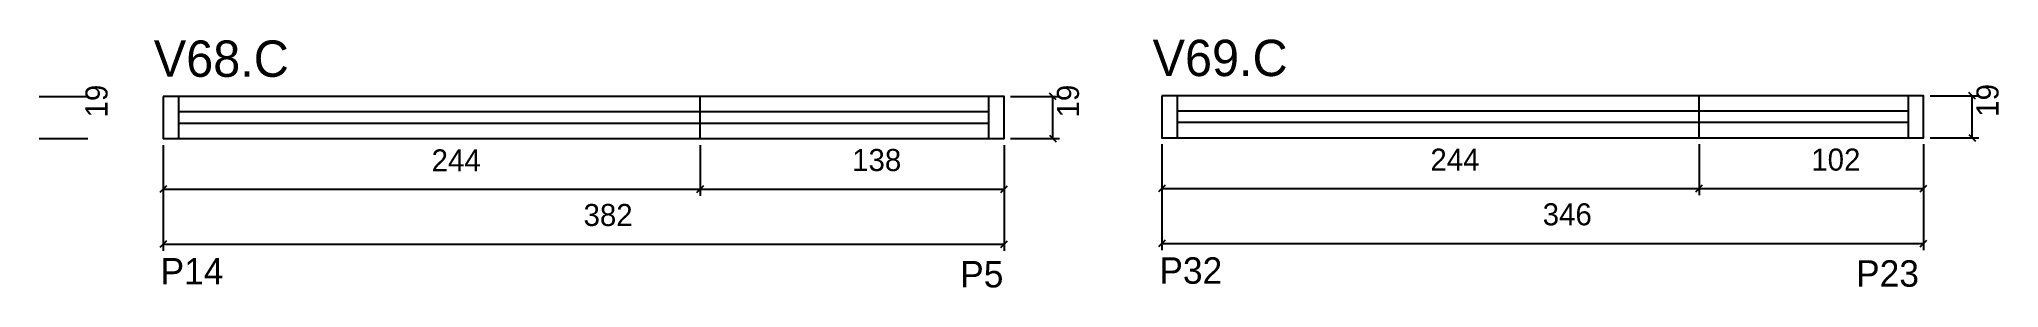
# Model space of a CAD drawing. Header units: metres. Extents: x 4505 to 5395, y -1012 to -899.
import ezdxf

# ---------------------------------------------------------------- set-up
doc = ezdxf.new("R2010")
doc.units = ezdxf.units.M
for name, color, linetype in [('5', 7, 'Continuous'), ('COTA', 7, 'Continuous'), ('NOMENCLATURA', 7, 'Continuous'), ('Painéis', 7, 'Continuous'), ('SARR_2.2x7', 7, 'Continuous')]:
    doc.layers.add(name, color=color, linetype=linetype)

msp = doc.modelspace()

# ---------------------------------------------------------------- linework, layer by layer
at = {"layer": 'COTA', "color": 4, "lineweight": 25}
for p, q in [((4504.91, -925.3), (4527.03, -925.3)), ((4946.16, -925.3), (4968.28, -925.3)), ((4965.28, -944.3), (4965.28, -925.3)), ((5363.83, -924.97), (5385.95, -924.97)), ((5382.95, -943.97), (5382.95, -924.97)), ((4504.91, -944.3), (4527.03, -944.3)), ((4561.16, -947.3), (4561.16, -995.3)), ((4943.16, -947.3), (4943.16, -995.3)), ((4946.16, -944.3), (4968.28, -944.3)), ((5014.83, -946.97), (5014.83, -994.97)), ((5360.83, -946.97), (5360.83, -994.97)), ((5363.83, -943.97), (5385.95, -943.97)), ((4561.16, -992.3), (4943.16, -992.3)), ((5014.83, -991.97), (5360.83, -991.97))]:
    msp.add_line(p, q, dxfattribs=at)
at = {"layer": 'COTA', "color": 0, "lineweight": 25}
for p, q in [((4966.78, -926.8), (4963.78, -923.8)), ((5384.45, -926.47), (5381.45, -923.47)), ((4963.78, -942.8), (4966.78, -945.8)), ((5381.45, -942.47), (5384.45, -945.47)), ((4562.66, -990.8), (4559.66, -993.8)), ((4941.66, -993.8), (4944.66, -990.8)), ((5016.33, -990.47), (5013.33, -993.47)), ((5359.33, -993.47), (5362.33, -990.47))]:
    msp.add_line(p, q, dxfattribs=at)
at = {"layer": 'Painéis', "color": 200, "lineweight": 25}
for p, q in [((4805.16, -944.3), (4805.16, -925.3)), ((5258.83, -943.97), (5258.83, -924.97))]:
    msp.add_line(p, q, dxfattribs=at)
at = {"layer": 'Painéis', "color": 4, "lineweight": 25}
for p, q in [((4561.16, -947.3), (4561.16, -970.34)), ((4805.16, -947.3), (4805.16, -970.34)), ((4805.16, -947.3), (4805.16, -970.34)), ((4943.16, -947.3), (4943.16, -970.34)), ((5014.83, -946.97), (5014.83, -970.01)), ((5258.83, -946.97), (5258.83, -970.01)), ((5258.83, -946.97), (5258.83, -970.01)), ((5360.83, -946.97), (5360.83, -970.01)), ((4561.16, -967.34), (4805.16, -967.34)), ((4805.16, -967.34), (4943.16, -967.34)), ((5014.83, -967.01), (5258.83, -967.01)), ((5258.83, -967.01), (5360.83, -967.01))]:
    msp.add_line(p, q, dxfattribs=at)
at = {"layer": 'Painéis', "color": 0, "lineweight": 25}
for p, q in [((4562.66, -965.84), (4559.66, -968.84)), ((4803.66, -968.84), (4806.66, -965.84)), ((4806.66, -965.84), (4803.66, -968.84)), ((4941.66, -968.84), (4944.66, -965.84)), ((5016.33, -965.51), (5013.33, -968.51)), ((5257.33, -968.51), (5260.33, -965.51)), ((5260.33, -965.51), (5257.33, -968.51)), ((5359.33, -968.51), (5362.33, -965.51))]:
    msp.add_line(p, q, dxfattribs=at)
at = {"layer": 'Painéis', "color": 200, "lineweight": 25}
for points in [[(4561.16, -925.3), (4561.16, -944.3), (4943.16, -944.3), (4943.16, -925.3), (4561.16, -925.3)], [(5014.83, -924.97), (5014.83, -943.97), (5360.83, -943.97), (5360.83, -924.97), (5014.83, -924.97)]]:
    msp.add_lwpolyline(points, dxfattribs=at)
at = {"layer": 'SARR_2.2x7', "color": 40, "lineweight": 25}
for p, q in [((4568.16, -925.3), (4568.16, -944.3)), ((4936.16, -925.3), (4936.16, -944.3)), ((5021.83, -924.97), (5021.83, -943.97)), ((5353.83, -924.97), (5353.83, -943.97)), ((4805.16, -932.3), (4568.16, -932.3)), ((4936.16, -932.3), (4805.16, -932.3)), ((5258.83, -931.97), (5021.83, -931.97)), ((5353.83, -931.97), (5258.83, -931.97)), ((4568.16, -937.3), (4805.16, -937.3)), ((4805.16, -937.3), (4936.16, -937.3)), ((5021.83, -936.97), (5258.83, -936.97)), ((5258.83, -936.97), (5353.83, -936.97))]:
    msp.add_line(p, q, dxfattribs=at)

# ---------------------------------------------------------------- texts
at = {"layer": '5', "color": 5, "lineweight": 25}
for s, p in [('P14', (4560.04, -1010.61)), ('P5', (4923.25, -1011.95)), ('P32', (5013.72, -1010.28)), ('P23', (5330.19, -1011.62))]:
    msp.add_text(s, height=12, rotation=359.99996, dxfattribs=at).set_placement(p)
at = {"layer": 'COTA', "color": 240, "lineweight": 25}
for p in [(4535.94, -934.8), (4977.19, -934.8), (5394.87, -934.47)]:
    msp.add_text('19', height=10, rotation=90, dxfattribs=at).set_placement(p)
for s, p in [('382', (4752.16, -984.06)), ('346', (5187.83, -983.75))]:
    msp.add_text(s, height=10, dxfattribs=at).set_placement(p)
at = {"layer": 'NOMENCLATURA', "color": 7, "lineweight": 25}
for s, p in [('V68.C', (4556.97, -916.33)), ('V69.C', (5010.65, -916))]:
    msp.add_text(s, height=16.5, dxfattribs=at).set_placement(p)
at = {"layer": 'Painéis', "color": 240, "lineweight": 25}
for s, p in [('244', (4683.16, -959.27)), ('138', (4874.16, -959.1)), ('244', (5136.83, -958.94)), ('102', (5309.83, -958.91))]:
    msp.add_text(s, height=10, dxfattribs=at).set_placement(p)

doc.saveas('drawing.dxf')
